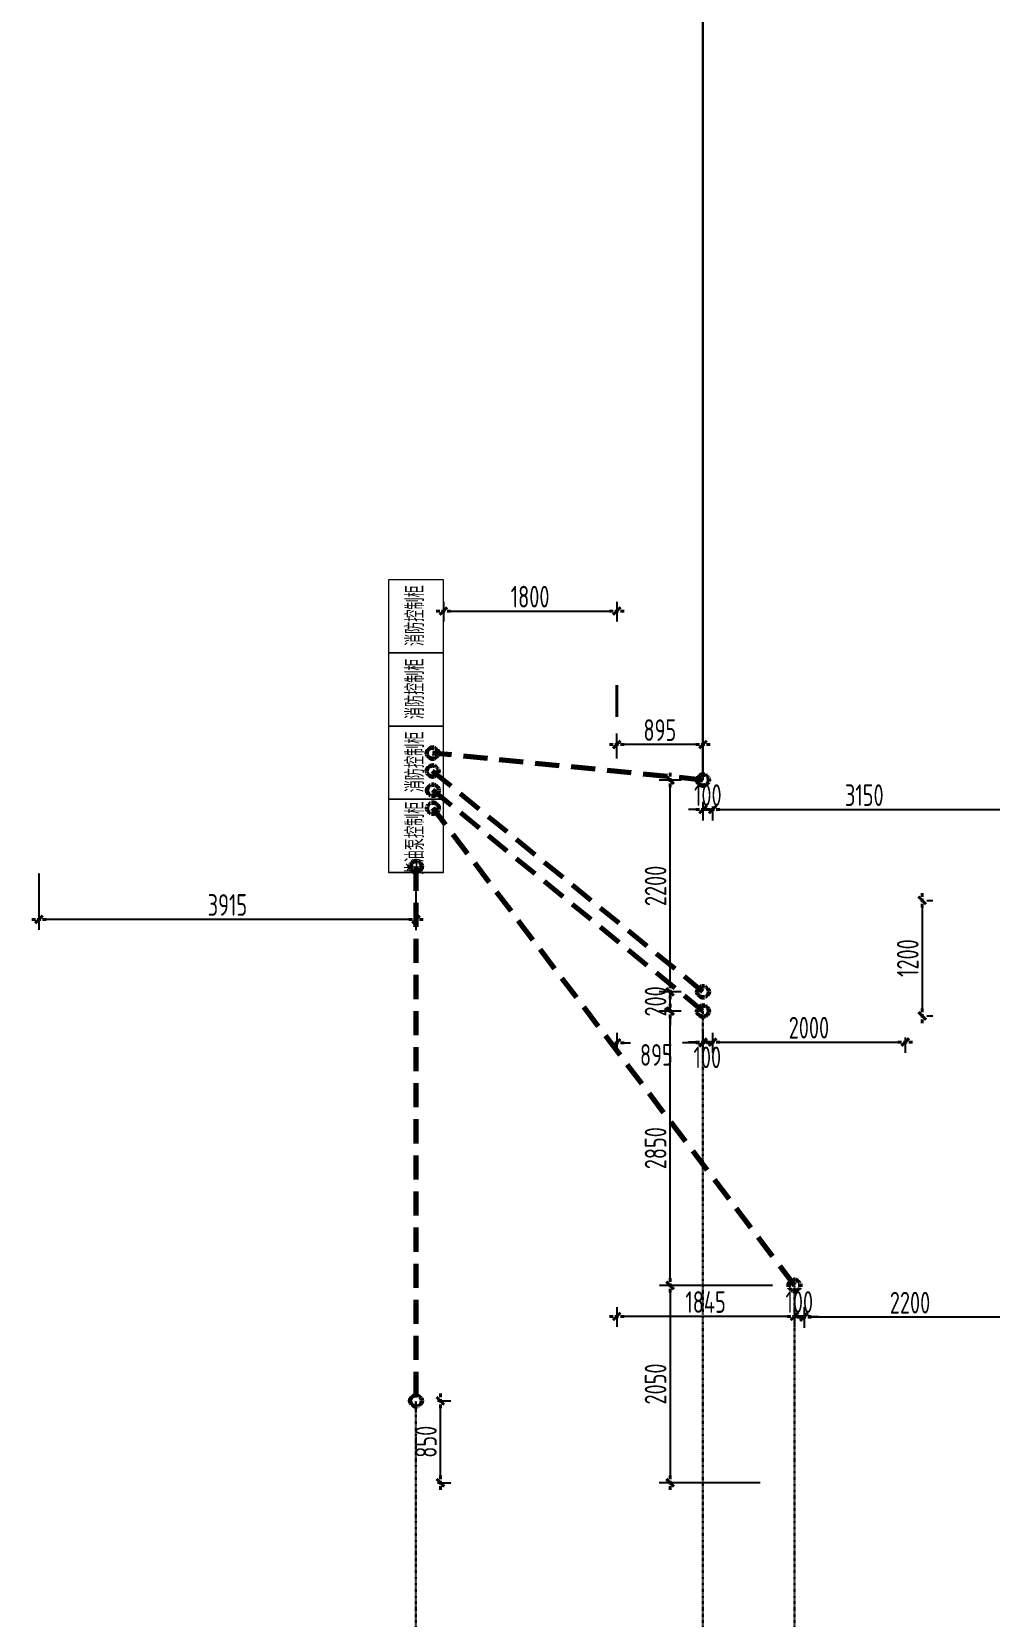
# Model space of a CAD drawing. Header units: millimetres. Extents: x -705761 to 1364679, y -410401 to 446404.
# Drawn here: x -512541 to -502588, y -46881 to -30408 of the extents above; entities that cross this region are included whole.
import ezdxf

# ---------------------------------------------------------------- set-up
doc = ezdxf.new("R2010")
doc.units = ezdxf.units.MM
doc.linetypes.add('( Dashed )', pattern=[0.75, 0.5, -0.25])
doc.layers.get('DEFPOINTS').update_dxf_attribs({"lineweight": 13})
doc.layers.add('自动化埋管', color=7, linetype='( Dashed )', lineweight=40)
doc.styles.add('bsdi_hz', font='BSDI_XW.shx', dxfattribs={"width": 0.8, "bigfont": 'BSDI_HZ.shx'})
doc.styles.add('YQ_DIM', font='Superos.shx', dxfattribs={"width": 0.8, "bigfont": 'hzdx.shx'})
doc.dimstyles.new('yq75', dxfattribs={"dimscale": 75, "dimtxt": 3, "dimasz": 1, "dimexe": 1.5, "dimexo": 3, "dimgap": 0.5, "dimtad": 1, "dimdec": 0, "dimdsep": 46, "dimtxsty": 'YQ_DIM', "dimblk": 'YQTICK', "dimcen": 0, "dimclrd": 256, "dimclre": 256, "dimclrt": 7, "dimadec": 1, "dimazin": 2, "dimtfac": 1, "dimtdec": 4, "dimtix": 1, "dimtmove": 2, "dimatfit": 2, "dimfxl": 1, "dimtolj": 1, "dimtzin": 0, "dimarcsym": 0})

# ---------------------------------------------------------------- blocks, each defined once
blk = doc.blocks.new('YQTICK')
blk.add_line((-1, 0), (1, 0))
at = {"const_width": 0.4}
blk.add_lwpolyline([(0.53, 0.53), (-0.53, -0.53)], dxfattribs=at)
blk = doc.blocks.new('*D251')
at = {"layer": 'DEFPOINTS', "color": 0, "lineweight": 40, "transparency": 16777216}
for p in [(-508551, -44632), (-508298, -44632), (-508551, -45482)]:
    blk.add_point(p, dxfattribs=at)
at = {"layer": '自动化埋管', "lineweight": -2, "transparency": 16777216}
for p, q in [((-508326, -44632), (-508186, -44632)), ((-508298, -45407), (-508298, -44707)), ((-508326, -45482), (-508186, -45482))]:
    blk.add_line(p, q, dxfattribs=at)
at = {"layer": '自动化埋管', "lineweight": -2, "transparency": 16777216, "xscale": 75, "yscale": 75, "zscale": 75}
for p, rotation in [((-508298, -44632), 90), ((-508298, -45482), 270)]:
    blk.add_blockref('YQTICK', p, dxfattribs=dict(at, rotation=rotation))
at = {"layer": '自动化埋管', "color": 7, "lineweight": 15, "transparency": 16777216, "insert": (-508448, -45057), "char_height": 225, "attachment_point": 5, "rotation": 90, "style": 'YQ_DIM'}
blk.add_mtext('\\A1;850', dxfattribs=at)
blk = doc.blocks.new('*D281')
at = {"layer": 'DEFPOINTS', "color": 0, "lineweight": 40, "transparency": 16777216}
for p in [(-508266, -36101), (-506466, -36101), (-506466, -36427)]:
    blk.add_point(p, dxfattribs=at)
at = {"layer": '自动化埋管', "lineweight": -2, "transparency": 16777216}
for p, q in [((-508266, -36326), (-508266, -36539)), ((-506466, -36326), (-506466, -36539)), ((-508191, -36427), (-506541, -36427))]:
    blk.add_line(p, q, dxfattribs=at)
at = {"layer": '自动化埋管', "lineweight": -2, "transparency": 16777216, "xscale": 75, "yscale": 75, "zscale": 75, "rotation": 180}
blk.add_blockref('YQTICK', (-508266, -36427), dxfattribs=at)
at = {"layer": '自动化埋管', "lineweight": -2, "transparency": 16777216, "xscale": 75, "yscale": 75, "zscale": 75}
blk.add_blockref('YQTICK', (-506466, -36427), dxfattribs=at)
at = {"layer": '自动化埋管', "color": 7, "lineweight": 15, "transparency": 16777216, "insert": (-507366, -36277), "char_height": 225, "attachment_point": 5, "style": 'YQ_DIM'}
blk.add_mtext('\\A1;1800', dxfattribs=at)
blk = doc.blocks.new('*D262')
at = {"layer": 'DEFPOINTS', "color": 0, "lineweight": 40, "transparency": 16777216}
for p in [(-512466, -38925), (-508551, -39082), (-512466, -39630)]:
    blk.add_point(p, dxfattribs=at)
at = {"layer": '自动化埋管', "lineweight": -2, "transparency": 16777216}
for p, q in [((-512466, -39150), (-512466, -39743)), ((-508551, -39307), (-508551, -39743)), ((-508626, -39630), (-512391, -39630))]:
    blk.add_line(p, q, dxfattribs=at)
at = {"layer": '自动化埋管', "lineweight": -2, "transparency": 16777216, "xscale": 75, "yscale": 75, "zscale": 75, "rotation": 180}
blk.add_blockref('YQTICK', (-512466, -39630), dxfattribs=at)
at = {"layer": '自动化埋管', "lineweight": -2, "transparency": 16777216, "xscale": 75, "yscale": 75, "zscale": 75}
blk.add_blockref('YQTICK', (-508551, -39630), dxfattribs=at)
at = {"layer": '自动化埋管', "color": 7, "lineweight": 15, "transparency": 16777216, "insert": (-510509, -39480), "char_height": 225, "attachment_point": 5, "style": 'YQ_DIM'}
blk.add_mtext('\\A1;3915', dxfattribs=at)
blk = doc.blocks.new('*D222')
at = {"layer": 'DEFPOINTS', "color": 0, "lineweight": 40, "transparency": 16777216}
for p in [(-505471, -40632), (-503471, -40632), (-503471, -40905)]:
    blk.add_point(p, dxfattribs=at)
at = {"layer": '自动化埋管', "lineweight": -2, "transparency": 16777216}
for p, q in [((-505471, -40857), (-505471, -41017)), ((-505396, -40905), (-503546, -40905)), ((-503471, -40857), (-503471, -41017))]:
    blk.add_line(p, q, dxfattribs=at)
at = {"layer": '自动化埋管', "lineweight": -2, "transparency": 16777216, "xscale": 75, "yscale": 75, "zscale": 75, "rotation": 180}
blk.add_blockref('YQTICK', (-505471, -40905), dxfattribs=at)
at = {"layer": '自动化埋管', "lineweight": -2, "transparency": 16777216, "xscale": 75, "yscale": 75, "zscale": 75}
blk.add_blockref('YQTICK', (-503471, -40905), dxfattribs=at)
at = {"layer": '自动化埋管', "color": 7, "lineweight": 15, "transparency": 16777216, "insert": (-504471, -40755), "char_height": 225, "attachment_point": 5, "style": 'YQ_DIM'}
blk.add_mtext('\\A1;2000', dxfattribs=at)
blk = doc.blocks.new('*D223')
at = {"layer": 'DEFPOINTS', "color": 0, "lineweight": 40, "transparency": 16777216}
for p in [(-503471, -39432), (-503471, -40632), (-503295, -40632)]:
    blk.add_point(p, dxfattribs=at)
at = {"layer": '自动化埋管', "lineweight": -2, "transparency": 16777216}
for p, q in [((-503295, -39507), (-503295, -40557)), ((-503246, -39432), (-503183, -39432)), ((-503246, -40632), (-503183, -40632))]:
    blk.add_line(p, q, dxfattribs=at)
at = {"layer": '自动化埋管', "lineweight": -2, "transparency": 16777216, "xscale": 75, "yscale": 75, "zscale": 75}
for p, rotation in [((-503295, -39432), 90), ((-503295, -40632), 270)]:
    blk.add_blockref('YQTICK', p, dxfattribs=dict(at, rotation=rotation))
at = {"layer": '自动化埋管', "color": 7, "lineweight": 15, "transparency": 16777216, "insert": (-503445, -40032), "char_height": 225, "attachment_point": 5, "rotation": 90, "style": 'YQ_DIM'}
blk.add_mtext('\\A1;1200', dxfattribs=at)
blk = doc.blocks.new('*D263')
at = {"layer": 'DEFPOINTS', "color": 0, "lineweight": 40, "transparency": 16777216}
for p in [(-505571, -40582), (-505471, -40582), (-505471, -40905)]:
    blk.add_point(p, dxfattribs=at)
at = {"layer": '自动化埋管', "lineweight": -2, "transparency": 16777216}
for p, q in [((-505571, -40807), (-505571, -41017)), ((-505471, -40807), (-505471, -41017)), ((-505646, -40905), (-505721, -40905)), ((-505571, -40905), (-505471, -40905)), ((-505396, -40905), (-505321, -40905))]:
    blk.add_line(p, q, dxfattribs=at)
at = {"layer": '自动化埋管', "lineweight": -2, "transparency": 16777216, "xscale": 75, "yscale": 75, "zscale": 75}
blk.add_blockref('YQTICK', (-505571, -40905), dxfattribs=at)
at = {"layer": '自动化埋管', "lineweight": -2, "transparency": 16777216, "xscale": 75, "yscale": 75, "zscale": 75, "rotation": 180}
blk.add_blockref('YQTICK', (-505471, -40905), dxfattribs=at)
at = {"layer": '自动化埋管', "color": 7, "lineweight": 15, "transparency": 16777216, "insert": (-505526, -41063), "char_height": 225, "attachment_point": 5, "style": 'YQ_DIM'}
blk.add_mtext('\\A1;100', dxfattribs=at)
blk = doc.blocks.new('*D224')
at = {"layer": 'DEFPOINTS', "color": 0, "lineweight": 40, "transparency": 16777216}
for p in [(-504621, -43432), (-504521, -43432), (-504521, -43755)]:
    blk.add_point(p, dxfattribs=at)
at = {"layer": '自动化埋管', "lineweight": -2, "transparency": 16777216}
for p, q in [((-504696, -43755), (-504771, -43755)), ((-504621, -43657), (-504621, -43867)), ((-504621, -43755), (-504521, -43755)), ((-504521, -43657), (-504521, -43867)), ((-504446, -43755), (-504371, -43755))]:
    blk.add_line(p, q, dxfattribs=at)
at = {"layer": '自动化埋管', "lineweight": -2, "transparency": 16777216, "xscale": 75, "yscale": 75, "zscale": 75}
blk.add_blockref('YQTICK', (-504621, -43755), dxfattribs=at)
at = {"layer": '自动化埋管', "lineweight": -2, "transparency": 16777216, "xscale": 75, "yscale": 75, "zscale": 75, "rotation": 180}
blk.add_blockref('YQTICK', (-504521, -43755), dxfattribs=at)
at = {"layer": '自动化埋管', "color": 7, "lineweight": 15, "transparency": 16777216, "insert": (-504571, -43605), "char_height": 225, "attachment_point": 5, "style": 'YQ_DIM'}
blk.add_mtext('\\A1;100', dxfattribs=at)
blk = doc.blocks.new('*D264')
at = {"layer": 'DEFPOINTS', "color": 0, "lineweight": 40, "transparency": 16777216}
for p in [(-505571, -38182), (-505471, -38232), (-505471, -38489)]:
    blk.add_point(p, dxfattribs=at)
at = {"layer": '自动化埋管', "lineweight": -2, "transparency": 16777216}
for p, q in [((-505646, -38489), (-505721, -38489)), ((-505571, -38407), (-505571, -38601)), ((-505571, -38489), (-505471, -38489)), ((-505471, -38457), (-505471, -38601)), ((-505396, -38489), (-505321, -38489))]:
    blk.add_line(p, q, dxfattribs=at)
at = {"layer": '自动化埋管', "lineweight": -2, "transparency": 16777216, "xscale": 75, "yscale": 75, "zscale": 75}
blk.add_blockref('YQTICK', (-505571, -38489), dxfattribs=at)
at = {"layer": '自动化埋管', "lineweight": -2, "transparency": 16777216, "xscale": 75, "yscale": 75, "zscale": 75, "rotation": 180}
blk.add_blockref('YQTICK', (-505471, -38489), dxfattribs=at)
at = {"layer": '自动化埋管', "color": 7, "lineweight": 15, "transparency": 16777216, "insert": (-505521, -38339), "char_height": 225, "attachment_point": 5, "style": 'YQ_DIM'}
blk.add_mtext('\\A1;100', dxfattribs=at)
blk = doc.blocks.new('*D225')
at = {"layer": 'DEFPOINTS', "color": 0, "lineweight": 40, "transparency": 16777216}
for p in [(-505471, -38232), (-502321, -38232), (-502321, -38489)]:
    blk.add_point(p, dxfattribs=at)
at = {"layer": '自动化埋管', "lineweight": -2, "transparency": 16777216}
for p, q in [((-505471, -38457), (-505471, -38601)), ((-505396, -38489), (-502396, -38489)), ((-502321, -38457), (-502321, -38601))]:
    blk.add_line(p, q, dxfattribs=at)
at = {"layer": '自动化埋管', "lineweight": -2, "transparency": 16777216, "xscale": 75, "yscale": 75, "zscale": 75, "rotation": 180}
blk.add_blockref('YQTICK', (-505471, -38489), dxfattribs=at)
at = {"layer": '自动化埋管', "lineweight": -2, "transparency": 16777216, "xscale": 75, "yscale": 75, "zscale": 75}
blk.add_blockref('YQTICK', (-502321, -38489), dxfattribs=at)
at = {"layer": '自动化埋管', "color": 7, "lineweight": 15, "transparency": 16777216, "insert": (-503896, -38339), "char_height": 225, "attachment_point": 5, "style": 'YQ_DIM'}
blk.add_mtext('\\A1;3150', dxfattribs=at)
blk = doc.blocks.new('*D227')
at = {"layer": 'DEFPOINTS', "color": 0, "lineweight": 40, "transparency": 16777216}
for p in [(-504521, -43482), (-502321, -43482), (-504521, -43762)]:
    blk.add_point(p, dxfattribs=at)
at = {"layer": '自动化埋管', "lineweight": -2, "transparency": 16777216}
for p, q in [((-504521, -43707), (-504521, -43875)), ((-502396, -43762), (-504446, -43762)), ((-502321, -43707), (-502321, -43875))]:
    blk.add_line(p, q, dxfattribs=at)
at = {"layer": '自动化埋管', "lineweight": -2, "transparency": 16777216, "xscale": 75, "yscale": 75, "zscale": 75, "rotation": 180}
blk.add_blockref('YQTICK', (-504521, -43762), dxfattribs=at)
at = {"layer": '自动化埋管', "lineweight": -2, "transparency": 16777216, "xscale": 75, "yscale": 75, "zscale": 75}
blk.add_blockref('YQTICK', (-502321, -43762), dxfattribs=at)
at = {"layer": '自动化埋管', "color": 7, "lineweight": 15, "transparency": 16777216, "insert": (-503421, -43612), "char_height": 225, "attachment_point": 5, "style": 'YQ_DIM'}
blk.add_mtext('\\A1;2200', dxfattribs=at)
blk = doc.blocks.new('*D228')
at = {"layer": 'DEFPOINTS', "color": 0, "lineweight": 40, "transparency": 16777216}
for p in [(-506466, -37813), (-506466, -38182), (-505571, -38182)]:
    blk.add_point(p, dxfattribs=at)
at = {"layer": '自动化埋管', "lineweight": -2, "transparency": 16777216}
for p, q in [((-506466, -37957), (-506466, -37700)), ((-505571, -37957), (-505571, -37700)), ((-505646, -37813), (-506391, -37813))]:
    blk.add_line(p, q, dxfattribs=at)
at = {"layer": '自动化埋管', "lineweight": -2, "transparency": 16777216, "xscale": 75, "yscale": 75, "zscale": 75, "rotation": 180}
blk.add_blockref('YQTICK', (-506466, -37813), dxfattribs=at)
at = {"layer": '自动化埋管', "lineweight": -2, "transparency": 16777216, "xscale": 75, "yscale": 75, "zscale": 75}
blk.add_blockref('YQTICK', (-505571, -37813), dxfattribs=at)
at = {"layer": '自动化埋管', "color": 7, "lineweight": 15, "transparency": 16777216, "insert": (-506019, -37663), "char_height": 225, "attachment_point": 5, "style": 'YQ_DIM'}
blk.add_mtext('\\A1;895', dxfattribs=at)
blk = doc.blocks.new('*D229')
at = {"layer": 'DEFPOINTS', "color": 0, "lineweight": 40, "transparency": 16777216}
for p in [(-506466, -40582), (-505571, -40582), (-506466, -40912)]:
    blk.add_point(p, dxfattribs=at)
at = {"layer": '自动化埋管', "lineweight": -2, "transparency": 16777216}
for p, q in [((-506466, -40807), (-506466, -41025)), ((-505571, -40807), (-505571, -41025)), ((-506391, -40912), (-506324, -40912)), ((-505646, -40912), (-505786, -40912))]:
    blk.add_line(p, q, dxfattribs=at)
at = {"layer": '自动化埋管', "lineweight": -2, "transparency": 16777216, "xscale": 75, "yscale": 75, "zscale": 75, "rotation": 180}
blk.add_blockref('YQTICK', (-506466, -40912), dxfattribs=at)
at = {"layer": '自动化埋管', "lineweight": -2, "transparency": 16777216, "xscale": 75, "yscale": 75, "zscale": 75}
blk.add_blockref('YQTICK', (-505571, -40912), dxfattribs=at)
at = {"layer": '自动化埋管', "color": 7, "lineweight": 15, "transparency": 16777216, "insert": (-506055, -41038), "char_height": 225, "attachment_point": 5, "style": 'YQ_DIM'}
blk.add_mtext('\\A1;895', dxfattribs=at)
blk = doc.blocks.new('*D265')
at = {"layer": 'DEFPOINTS', "color": 0, "lineweight": 40, "transparency": 16777216}
for p in [(-506466, -43432), (-504621, -43432), (-506466, -43755)]:
    blk.add_point(p, dxfattribs=at)
at = {"layer": '自动化埋管', "lineweight": -2, "transparency": 16777216}
for p, q in [((-506466, -43657), (-506466, -43867)), ((-504696, -43755), (-506391, -43755)), ((-504621, -43657), (-504621, -43867))]:
    blk.add_line(p, q, dxfattribs=at)
at = {"layer": '自动化埋管', "lineweight": -2, "transparency": 16777216, "xscale": 75, "yscale": 75, "zscale": 75, "rotation": 180}
blk.add_blockref('YQTICK', (-506466, -43755), dxfattribs=at)
at = {"layer": '自动化埋管', "lineweight": -2, "transparency": 16777216, "xscale": 75, "yscale": 75, "zscale": 75}
blk.add_blockref('YQTICK', (-504621, -43755), dxfattribs=at)
at = {"layer": '自动化埋管', "color": 7, "lineweight": 15, "transparency": 16777216, "insert": (-505544, -43605), "char_height": 225, "attachment_point": 5, "style": 'YQ_DIM'}
blk.add_mtext('\\A1;1845', dxfattribs=at)
blk = doc.blocks.new('*D230')
at = {"layer": 'DEFPOINTS', "color": 0, "lineweight": 40, "transparency": 16777216}
for p in [(-504621, -43432), (-505913, -45482), (-504752, -45482)]:
    blk.add_point(p, dxfattribs=at)
at = {"layer": '自动化埋管', "lineweight": -2, "transparency": 16777216}
for p, q in [((-504846, -43432), (-506026, -43432)), ((-505913, -43507), (-505913, -45407)), ((-504977, -45482), (-506026, -45482))]:
    blk.add_line(p, q, dxfattribs=at)
at = {"layer": '自动化埋管', "lineweight": -2, "transparency": 16777216, "xscale": 75, "yscale": 75, "zscale": 75}
for p, rotation in [((-505913, -43432), 90), ((-505913, -45482), 270)]:
    blk.add_blockref('YQTICK', p, dxfattribs=dict(at, rotation=rotation))
at = {"layer": '自动化埋管', "color": 7, "lineweight": 15, "transparency": 16777216, "insert": (-506063, -44457), "char_height": 225, "attachment_point": 5, "rotation": 90, "style": 'YQ_DIM'}
blk.add_mtext('\\A1;2050', dxfattribs=at)
blk = doc.blocks.new('*D231')
at = {"layer": 'DEFPOINTS', "color": 0, "lineweight": 40, "transparency": 16777216}
for p in [(-505913, -40582), (-505571, -40582), (-504621, -43432)]:
    blk.add_point(p, dxfattribs=at)
at = {"layer": '自动化埋管', "lineweight": -2, "transparency": 16777216}
for p, q in [((-505796, -40582), (-506026, -40582)), ((-505913, -43357), (-505913, -40657)), ((-504846, -43432), (-506026, -43432))]:
    blk.add_line(p, q, dxfattribs=at)
at = {"layer": '自动化埋管', "lineweight": -2, "transparency": 16777216, "xscale": 75, "yscale": 75, "zscale": 75}
for p, rotation in [((-505913, -40582), 90), ((-505913, -43432), 270)]:
    blk.add_blockref('YQTICK', p, dxfattribs=dict(at, rotation=rotation))
at = {"layer": '自动化埋管', "color": 7, "lineweight": 15, "transparency": 16777216, "insert": (-506063, -42007), "char_height": 225, "attachment_point": 5, "rotation": 90, "style": 'YQ_DIM'}
blk.add_mtext('\\A1;2850', dxfattribs=at)
blk = doc.blocks.new('*D266')
at = {"layer": 'DEFPOINTS', "color": 0, "lineweight": 40, "transparency": 16777216}
for p in [(-505913, -40382), (-505571, -40382), (-505571, -40582)]:
    blk.add_point(p, dxfattribs=at)
at = {"layer": '自动化埋管', "lineweight": -2, "transparency": 16777216}
for p, q in [((-505913, -40307), (-505913, -40232)), ((-505796, -40382), (-506026, -40382)), ((-505913, -40582), (-505913, -40382)), ((-505796, -40582), (-506026, -40582)), ((-505913, -40657), (-505913, -40732))]:
    blk.add_line(p, q, dxfattribs=at)
at = {"layer": '自动化埋管', "lineweight": -2, "transparency": 16777216, "xscale": 75, "yscale": 75, "zscale": 75}
for p, rotation in [((-505913, -40382), 270), ((-505913, -40582), 90)]:
    blk.add_blockref('YQTICK', p, dxfattribs=dict(at, rotation=rotation))
at = {"layer": '自动化埋管', "color": 7, "lineweight": 15, "transparency": 16777216, "insert": (-506063, -40482), "char_height": 225, "attachment_point": 5, "rotation": 90, "style": 'YQ_DIM'}
blk.add_mtext('\\A1;200', dxfattribs=at)
blk = doc.blocks.new('*D232')
at = {"layer": 'DEFPOINTS', "color": 0, "lineweight": 40, "transparency": 16777216}
for p in [(-505913, -38182), (-505571, -38182), (-505571, -40382)]:
    blk.add_point(p, dxfattribs=at)
at = {"layer": '自动化埋管', "lineweight": -2, "transparency": 16777216}
for p, q in [((-505796, -38182), (-506026, -38182)), ((-505913, -40307), (-505913, -38257)), ((-505796, -40382), (-506026, -40382))]:
    blk.add_line(p, q, dxfattribs=at)
at = {"layer": '自动化埋管', "lineweight": -2, "transparency": 16777216, "xscale": 75, "yscale": 75, "zscale": 75}
for p, rotation in [((-505913, -38182), 90), ((-505913, -40382), 270)]:
    blk.add_blockref('YQTICK', p, dxfattribs=dict(at, rotation=rotation))
at = {"layer": '自动化埋管', "color": 7, "lineweight": 15, "transparency": 16777216, "insert": (-506063, -39282), "char_height": 225, "attachment_point": 5, "rotation": 90, "style": 'YQ_DIM'}
blk.add_mtext('\\A1;2200', dxfattribs=at)

msp = doc.modelspace()

# ---------------------------------------------------------------- linework, layer by layer
at = {"layer": '自动化埋管', "color": 7, "linetype": 'ByBlock', "lineweight": 30, "ltscale": 0.02}
msp.add_line((-505571.04, -38182.07), (-505571.04, -26351.38), dxfattribs=at)
at = {"layer": '自动化埋管', "color": 7, "linetype": 'ByBlock', "lineweight": 15}
for p, q in [((-508266.05, -36101.4), (-508836.05, -36101.4)), ((-508836.05, -36101.4), (-508836.05, -36861.4)), ((-508266.05, -36861.4), (-508266.05, -36101.4)), ((-508266.05, -36861.4), (-508836.05, -36861.4)), ((-508836.05, -36861.4), (-508836.05, -37621.4)), ((-508266.05, -36861.4), (-508836.05, -36861.4)), ((-508836.05, -36861.4), (-508266.05, -36861.4)), ((-508266.05, -37621.4), (-508266.05, -36861.4)), ((-508266.05, -37621.4), (-508836.05, -37621.4)), ((-508836.05, -37621.4), (-508836.05, -38381.4)), ((-508836.05, -37621.4), (-508266.05, -37621.4)), ((-508266.05, -38381.4), (-508266.05, -37621.4)), ((-508836.05, -38381.4), (-508266.05, -38381.4)), ((-508266.05, -38381.4), (-508836.05, -38381.4)), ((-508836.05, -38381.4), (-508836.05, -39141.4)), ((-508266.05, -39141.4), (-508266.05, -38381.4)), ((-508266.05, -39141.4), (-508836.05, -39141.4)), ((-508836.05, -39141.4), (-508266.05, -39141.4))]:
    msp.add_line(p, q, dxfattribs=at)
at = {"layer": '自动化埋管', "lineweight": 40}
msp.add_line((-506466.04, -37197.32), (-506466.04, -37526.67), dxfattribs=at)
at = {"layer": '自动化埋管', "linetype": '( Dashed )', "lineweight": 70, "ltscale": 500}
for p, q in [((-505571.04, -38182.07), (-508378.09, -37902.53)), ((-505570.9, -40382.07), (-508378.09, -38088.5)), ((-505571.04, -40582.07), (-508375.02, -38288.48)), ((-504621.04, -43432.07), (-508375.02, -38474.45)), ((-508551.05, -39082.02), (-508551.05, -44632.07))]:
    msp.add_line(p, q, dxfattribs=at)
at = {"layer": '自动化埋管', "color": 7, "lineweight": 30, "ltscale": 0.02}
for p, q in [((-505571.04, -40582.07), (-505571.04, -52783.51)), ((-504621.04, -43432.07), (-504621.04, -54123.7)), ((-508551.05, -44632.07), (-508551.05, -51360.76))]:
    msp.add_line(p, q, dxfattribs=at)
at = {"layer": '自动化埋管', "color": 1, "lineweight": 60}
for centre in [(-508378.09, -37902.53), (-508378.09, -38088.5), (-505571.04, -38182.07), (-508375.02, -38288.48), (-508375.02, -38474.45), (-508551.05, -39082.02), (-505570.9, -40382.07), (-505571.04, -40582.07), (-504621.04, -43432.07), (-508551.05, -44632.07)]:
    msp.add_circle(centre, 59.39, dxfattribs=at)

# ---------------------------------------------------------------- texts
at = {"layer": '自动化埋管', "color": 7, "lineweight": 15, "style": 'bsdi_hz', "width": 0.7}
for s, p in [('消防控制柜', (-508466.18, -36790.25)), ('消防控制柜', (-508466.18, -37550.25)), ('消防控制柜', (-508466.18, -38310.25)), ('柴油泵控制柜', (-508466.18, -39164.14))]:
    msp.add_text(s, height=190, rotation=90, dxfattribs=at).set_placement(p)

# ---------------------------------------------------------------- dimensions: what is measured, and where the dimension line sits
at = {"layer": '自动化埋管', "lineweight": 15}
for base, p1, p2, picture, middle in [((-506466.04, -36426.6), (-508266.05, -36101.4), (-506466.04, -36101.4), '*D281', (-507366.05, -36276.6)), ((-506466.04, -37812.88), (-505571.04, -38182.07), (-506466.04, -38182.07), '*D228', (-506018.54, -37662.88)), ((-505471.04, -38488.52), (-505571.04, -38182.07), (-505471.04, -38232.07), '*D264', (-505521.04, -38338.52)), ((-502321.04, -38488.52), (-505471.04, -38232.07), (-502321.04, -38232.07), '*D225', (-503896.04, -38338.52)), ((-512466.04, -39630.48), (-508551.05, -39082.02), (-512466.04, -38924.76), '*D262', (-510508.55, -39480.48)), ((-503471.04, -40904.62), (-505471.04, -40632.07), (-503471.04, -40632.07), '*D222', (-504471.04, -40754.62)), ((-506466.04, -43754.62), (-504621.04, -43432.07), (-506466.04, -43432.07), '*D265', (-505543.54, -43604.62)), ((-504521.04, -43754.62), (-504621.04, -43432.07), (-504521.04, -43432.07), '*D224', (-504571.04, -43604.62)), ((-504521.04, -43762.1), (-502321.04, -43482.07), (-504521.04, -43482.07), '*D227', (-503421.04, -43612.1))]:
    dim = msp.add_linear_dim(base=base, p1=p1, p2=p2, dimstyle='yq75', dxfattribs=at)
    dim.commit()
    dim.dimension.update_dxf_attribs({"geometry": picture, "text_midpoint": middle})
for base, p1, p2, picture, middle in [((-505913.42, -38182.07), (-505570.9, -40382.07), (-505571.04, -38182.07), '*D232', (-506063.42, -39282.07)), ((-503295.21, -40632.07), (-503471.04, -39432.07), (-503471.04, -40632.07), '*D223', (-503445.21, -40032.07)), ((-505913.42, -40382.07), (-505571.04, -40582.07), (-505570.9, -40382.07), '*D266', (-506063.42, -40482.07)), ((-505913.42, -40582.07), (-504621.04, -43432.07), (-505571.04, -40582.07), '*D231', (-506063.42, -42007.07)), ((-505913.42, -45482.07), (-504621.04, -43432.07), (-504751.93, -45482.07), '*D230', (-506063.42, -44457.07)), ((-508298.17, -44632.07), (-508551.05, -45482.07), (-508551.05, -44632.07), '*D251', (-508448.17, -45057.07))]:
    dim = msp.add_linear_dim(base=base, p1=p1, p2=p2, angle=90, dimstyle='yq75', dxfattribs=at)
    dim.commit()
    dim.dimension.update_dxf_attribs({"geometry": picture, "text_midpoint": middle})
for base, p2, picture, middle in [((-506466.04, -40912.1), (-506466.04, -40582.07), '*D229', (-506054.6, -41038.16)), ((-505471.04, -40904.62), (-505471.04, -40582.07), '*D263', (-505526.45, -41063.49))]:
    dim = msp.add_linear_dim(base=base, p1=(-505571.04, -40582.07), p2=p2, dimstyle='yq75', dxfattribs=at)
    dim.commit()
    dim.dimension.update_dxf_attribs({"geometry": picture, "text_midpoint": middle, "dimtype": 160})

doc.saveas('drawing.dxf')
